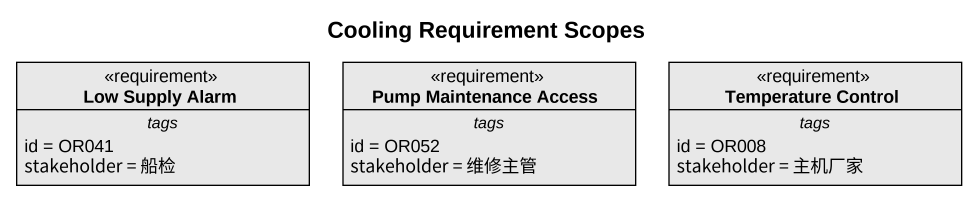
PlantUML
@startuml
title Cooling Requirement Scopes
hide circle
hide empty members
class "Low Supply Alarm" as Low_Supply_Alarm <<requirement>> #E8E8E8 {
  -- tags --
  id = OR041
  stakeholder = 船检
}
class "Pump Maintenance Access" as Pump_Maintenance_Access <<requirement>> #E8E8E8 {
  -- tags --
  id = OR052
  stakeholder = 维修主管
}
class "Temperature Control" as Temperature_Control <<requirement>> #E8E8E8 {
  -- tags --
  id = OR008
  stakeholder = 主机厂家
}
@enduml
